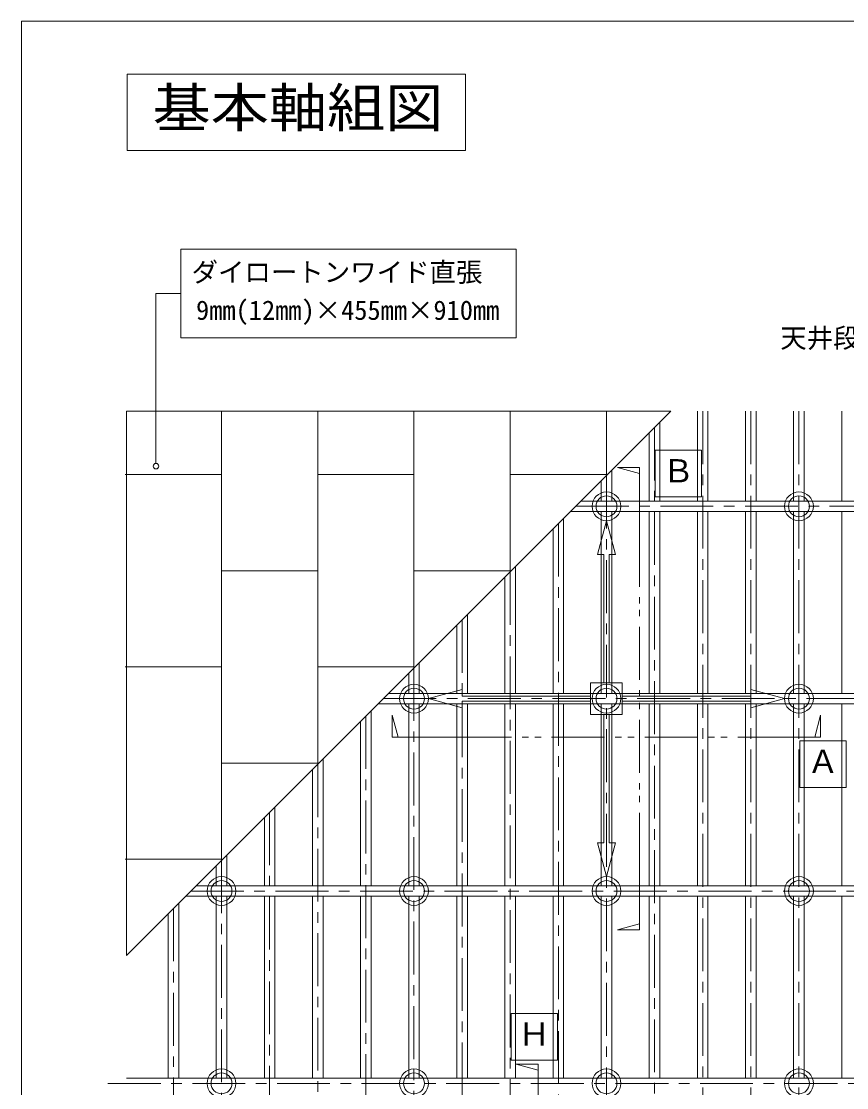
# Model space of a CAD drawing. Units: millimetres on the paper, enlarged 10 times, with parts at other scales. Extents: x -2077 to 2023, y -1433 to 1417.
# Drawn here: x -2077 to -1297, y 408 to 1417 of the extents above; entities that cross this region are included whole.
import ezdxf
from ezdxf.enums import TextEntityAlignment as Align

# ---------------------------------------------------------------- set-up
doc = ezdxf.new("R2010")
doc.units = ezdxf.units.MM
doc.header["$LTSCALE"] = 10
doc.linetypes.add('CHAIN1', pattern=[8, 5, -1, 1, -1])
doc.linetypes.add('DOUBLE_CHAIN1', pattern=[8.8, 5, -1, 0.6, -0.6, 0.6, -1])
for name, color, linetype, lineweight in [('0-0_基本', 7, 'Continuous', 9), ('0-1_軸組', 7, 'Continuous', 9), ('0-2_インサート', 7, 'Continuous', 9), ('0-3_文字', 7, 'Continuous', 9), ('0-4_ブレース', 7, 'Continuous', 9), ('0-5_仕上', 7, 'Continuous', 9), ('F-0_図枠', 7, 'Continuous', 9)]:
    doc.layers.add(name, color=color, linetype=linetype, lineweight=lineweight)
doc.styles.add('ＭＳ ゴシック', font='')
doc.styles.get('ＭＳ ゴシック').set_extended_font_data('MS Gothic')

msp = doc.modelspace()

# ---------------------------------------------------------------- linework, layer by layer
at = {"layer": '0-0_基本', "color": 4, "linetype": 'CHAIN1'}
for p, q in [((-1433.14, 1048.28), (-1433.14, 118.28)), ((-1387.64, 1048.28), (-1387.64, 118.28)), ((-1342.14, 1048.28), (-1342.14, 118.28)), ((-1478.64, 1032.78), (-1478.64, 118.28)), ((-1524.14, 987.28), (-1524.14, 118.28)), ((-1553.14, 958.28), (-850.03, 958.28)), ((-1569.64, 941.78), (-1569.64, 118.28)), ((-1615.14, 896.28), (-1615.14, 118.28)), ((-1660.64, 850.78), (-1660.64, 118.28)), ((-1706.14, 805.28), (-1706.14, 118.28)), ((-1735.14, 776.28), (-850.03, 776.28)), ((-1751.64, 759.78), (-1751.64, 118.28)), ((-1797.14, 714.28), (-1797.14, 118.28)), ((-1842.64, 668.78), (-1842.64, 118.28)), ((-1888.14, 623.28), (-1888.14, 118.28)), ((-1917.14, 594.28), (-850.03, 594.28)), ((-1933.64, 577.78), (-1933.64, 118.28)), ((-1995.63, 412.28), (-850.03, 412.28))]:
    msp.add_line(p, q, dxfattribs=at)
at = {"layer": '0-1_軸組'}
for p, q in [((-1438.14, 1048.28), (-1438.14, 963.28)), ((-1428.14, 1048.28), (-1428.14, 963.28)), ((-1392.64, 1048.28), (-1392.64, 963.28)), ((-1382.64, 1048.28), (-1382.64, 963.28)), ((-1347.14, 1048.28), (-1347.14, 963.28)), ((-1337.14, 1048.28), (-1337.14, 963.28)), ((-1301.64, 1048.28), (-1301.64, 963.28)), ((-1473.64, 1037.78), (-1473.64, 963.28)), ((-1483.64, 1027.78), (-1483.64, 963.28)), ((-1519.14, 992.28), (-1519.14, 963.28)), ((-1529.14, 982.28), (-1529.14, 963.28)), ((-878.14, 963.28), (-1548.14, 963.28)), ((-878.14, 953.28), (-1558.14, 953.28)), ((-1529.14, 953.28), (-1529.14, 781.28)), ((-1519.14, 953.28), (-1519.14, 781.28)), ((-1483.64, 953.28), (-1483.64, 781.28)), ((-1473.64, 953.28), (-1473.64, 781.28)), ((-1438.14, 953.28), (-1438.14, 781.28)), ((-1428.14, 953.28), (-1428.14, 781.28)), ((-1392.64, 953.28), (-1392.64, 781.28)), ((-1382.64, 953.28), (-1382.64, 781.28)), ((-1347.14, 953.28), (-1347.14, 781.28)), ((-1337.14, 953.28), (-1337.14, 781.28)), ((-1301.64, 953.28), (-1301.64, 781.28)), ((-1564.64, 946.78), (-1564.64, 781.28)), ((-1574.64, 936.78), (-1574.64, 781.28)), ((-1610.14, 901.28), (-1610.14, 781.28)), ((-1620.14, 891.28), (-1620.14, 781.28)), ((-1655.64, 855.78), (-1655.64, 781.28)), ((-1665.64, 845.78), (-1665.64, 781.28)), ((-1701.14, 810.28), (-1701.14, 781.28)), ((-1711.14, 800.28), (-1711.14, 781.28)), ((-878.14, 781.28), (-1730.14, 781.28)), ((-878.14, 771.28), (-1740.14, 771.28)), ((-1711.14, 771.28), (-1711.14, 599.28)), ((-1701.14, 771.28), (-1701.14, 599.28)), ((-1665.64, 771.28), (-1665.64, 599.28)), ((-1655.64, 771.28), (-1655.64, 599.28)), ((-1620.14, 771.28), (-1620.14, 599.28)), ((-1610.14, 771.28), (-1610.14, 599.28)), ((-1574.64, 771.28), (-1574.64, 599.28)), ((-1564.64, 771.28), (-1564.64, 599.28)), ((-1529.14, 771.28), (-1529.14, 599.28)), ((-1519.14, 771.28), (-1519.14, 599.28)), ((-1483.64, 771.28), (-1483.64, 599.28)), ((-1473.64, 771.28), (-1473.64, 599.28)), ((-1438.14, 771.28), (-1438.14, 599.28)), ((-1428.14, 771.28), (-1428.14, 599.28)), ((-1392.64, 771.28), (-1392.64, 599.28)), ((-1382.64, 771.28), (-1382.64, 599.28)), ((-1347.14, 771.28), (-1347.14, 599.28)), ((-1337.14, 771.28), (-1337.14, 599.28)), ((-1301.64, 771.28), (-1301.64, 599.28)), ((-1746.64, 764.78), (-1746.64, 599.28)), ((-1756.64, 754.78), (-1756.64, 599.28)), ((-1792.14, 719.28), (-1792.14, 599.28)), ((-1802.14, 709.28), (-1802.14, 599.28)), ((-1837.64, 673.78), (-1837.64, 599.28)), ((-1847.64, 663.78), (-1847.64, 599.28)), ((-1883.14, 628.28), (-1883.14, 599.28)), ((-1893.14, 618.28), (-1893.14, 599.28)), ((-878.14, 599.28), (-1912.14, 599.28)), ((-878.14, 589.28), (-1922.14, 589.28)), ((-1893.14, 589.28), (-1893.14, 417.28)), ((-1883.14, 589.28), (-1883.14, 417.28)), ((-1847.64, 589.28), (-1847.64, 417.28)), ((-1837.64, 589.28), (-1837.64, 417.28)), ((-1802.14, 589.28), (-1802.14, 417.28)), ((-1792.14, 589.28), (-1792.14, 417.28)), ((-1756.64, 589.28), (-1756.64, 417.28)), ((-1746.64, 589.28), (-1746.64, 417.28)), ((-1711.14, 589.28), (-1711.14, 417.28)), ((-1701.14, 589.28), (-1701.14, 417.28)), ((-1665.64, 589.28), (-1665.64, 417.28)), ((-1655.64, 589.28), (-1655.64, 417.28)), ((-1620.14, 589.28), (-1620.14, 417.28)), ((-1610.14, 589.28), (-1610.14, 417.28)), ((-1574.64, 589.28), (-1574.64, 417.28)), ((-1564.64, 589.28), (-1564.64, 417.28)), ((-1529.14, 589.28), (-1529.14, 417.28)), ((-1519.14, 589.28), (-1519.14, 417.28)), ((-1483.64, 589.28), (-1483.64, 417.28)), ((-1473.64, 589.28), (-1473.64, 417.28)), ((-1438.14, 589.28), (-1438.14, 417.28)), ((-1428.14, 589.28), (-1428.14, 417.28)), ((-1392.64, 589.28), (-1392.64, 417.28)), ((-1382.64, 589.28), (-1382.64, 417.28)), ((-1347.14, 589.28), (-1347.14, 417.28)), ((-1337.14, 589.28), (-1337.14, 417.28)), ((-1301.64, 589.28), (-1301.64, 417.28)), ((-1928.64, 582.78), (-1928.64, 417.28)), ((-1938.64, 572.78), (-1938.64, 417.28)), ((-878.14, 417.28), (-1978.14, 417.28))]:
    msp.add_line(p, q, dxfattribs=at)
at = {"layer": '0-2_インサート'}
for centre, radius in [((-1524.14, 958.28), 13.62), ((-1342.14, 958.28), 13.62), ((-1524.14, 958.28), 9.89), ((-1342.14, 958.28), 9.89), ((-1706.14, 776.28), 13.62), ((-1524.14, 776.28), 13.62), ((-1342.14, 776.28), 13.62), ((-1706.14, 776.28), 9.89), ((-1524.14, 776.28), 9.89), ((-1342.14, 776.28), 9.89), ((-1888.14, 594.28), 13.62), ((-1706.14, 594.28), 13.62), ((-1524.14, 594.28), 13.62), ((-1342.14, 594.28), 13.62), ((-1888.14, 594.28), 9.89), ((-1706.14, 594.28), 9.89), ((-1524.14, 594.28), 9.89), ((-1342.14, 594.28), 9.89), ((-1888.14, 412.28), 13.62), ((-1706.14, 412.28), 13.62), ((-1524.14, 412.28), 13.62), ((-1342.14, 412.28), 13.62), ((-1888.14, 412.28), 9.89), ((-1706.14, 412.28), 9.89), ((-1524.14, 412.28), 9.89), ((-1342.14, 412.28), 9.89)]:
    msp.add_circle(centre, radius, dxfattribs=at)
at = {"layer": '0-3_文字'}
for p, q in [((-1977.43, 1294.98), (-1977.43, 1367.18)), ((-1977.43, 1367.18), (-1657.38, 1367.18)), ((-1657.38, 1367.18), (-1657.38, 1294.98)), ((-1657.38, 1294.98), (-1977.43, 1294.98)), ((-1926.48, 1117.71), (-1609.46, 1117.71)), ((-1478.18, 1011.28), (-1434.18, 1011.28)), ((-1478.18, 967.28), (-1478.18, 1011.28)), ((-1434.18, 1011.28), (-1434.18, 967.28)), ((-1513.72, 994.87), (-1492.8, 989.27)), ((-1492.8, 994.87), (-1513.72, 994.87)), ((-1492.8, 932.18), (-1492.8, 994.87)), ((-1434.18, 967.28), (-1478.18, 967.28)), ((-1726.67, 760.81), (-1721.07, 739.88)), ((-1726.67, 739.88), (-1726.67, 760.81)), ((-1321.6, 760.81), (-1327.2, 739.88)), ((-1321.6, 739.88), (-1321.6, 760.81)), ((-1663.98, 739.88), (-1726.67, 739.88)), ((-1384.29, 739.88), (-1321.6, 739.88)), ((-1341.39, 736.3), (-1297.39, 736.3)), ((-1341.39, 692.3), (-1341.39, 736.3)), ((-1297.39, 736.3), (-1297.39, 692.3)), ((-1297.39, 692.3), (-1341.39, 692.3)), ((-1492.8, 620.39), (-1492.8, 557.69)), ((-1513.72, 557.69), (-1492.8, 563.3)), ((-1492.8, 557.69), (-1513.72, 557.69)), ((-1614.39, 478.22), (-1570.39, 478.22)), ((-1614.39, 434.22), (-1614.39, 478.22)), ((-1570.39, 478.22), (-1570.39, 434.22)), ((-1570.39, 434.22), (-1614.39, 434.22)), ((-1609.64, 430.27), (-1588.72, 424.67)), ((-1588.72, 430.27), (-1609.64, 430.27)), ((-1588.72, 430.27), (-1588.72, 400.27))]:
    msp.add_line(p, q, dxfattribs=at)
at = {"layer": '0-3_文字', "color": 4, "linetype": 'DOUBLE_CHAIN1'}
for p, q in [((-1492.8, 932.18), (-1492.8, 620.39)), ((-1663.98, 739.88), (-1382.64, 739.88))]:
    msp.add_line(p, q, dxfattribs=at)
at = {"layer": '0-3_文字'}
for points in [[(-1926.48, 1201.71), (-1926.48, 1159.71), (-1926.48, 1117.71)], [(-1926.48, 1201.71), (-1609.46, 1201.71), (-1609.46, 1117.71)], [(-1926.48, 1159.71), (-1950.13, 1159.71), (-1950.13, 998.86)]]:
    msp.add_lwpolyline(points, dxfattribs=at)
msp.add_circle((-1950.13, 996.27), 2.6, dxfattribs=at)
at = {"layer": '0-4_ブレース'}
for p, q in [((-1524.14, 944.66), (-1532.68, 912.78)), ((-1524.14, 944.66), (-1515.59, 912.78)), ((-1532.68, 912.78), (-1526.64, 912.78)), ((-1526.64, 912.78), (-1526.64, 791.28)), ((-1515.59, 912.78), (-1521.64, 912.78)), ((-1521.64, 912.78), (-1521.64, 791.28)), ((-1692.51, 776.28), (-1660.64, 784.82)), ((-1660.64, 784.82), (-1660.64, 778.78)), ((-1660.64, 778.78), (-1539.14, 778.78)), ((-1387.63, 778.78), (-1509.14, 778.78)), ((-1355.76, 776.28), (-1387.63, 784.82)), ((-1387.63, 784.82), (-1387.63, 778.78)), ((-1692.51, 776.28), (-1660.64, 767.74)), ((-1660.64, 767.74), (-1660.64, 773.78)), ((-1660.64, 773.78), (-1539.14, 773.78)), ((-1387.64, 773.78), (-1509.14, 773.78)), ((-1355.76, 776.28), (-1387.63, 767.74)), ((-1387.63, 767.74), (-1387.63, 773.78)), ((-1526.64, 639.78), (-1526.64, 761.28)), ((-1521.64, 639.78), (-1521.64, 761.28)), ((-1524.14, 607.91), (-1532.68, 639.78)), ((-1532.68, 639.78), (-1526.64, 639.78)), ((-1524.14, 607.91), (-1515.59, 639.78)), ((-1515.59, 639.78), (-1521.64, 639.78))]:
    msp.add_line(p, q, dxfattribs=at)
at = {"layer": '0-5_仕上'}
for p, q in [((-1978.14, 533.28), (-1463.14, 1048.28)), ((-1978.14, 1048.28), (-1463.14, 1048.28)), ((-1978.14, 1048.28), (-1978.14, 533.28)), ((-1888.14, 623.28), (-1888.14, 1048.28)), ((-1797.14, 714.28), (-1797.14, 1048.28)), ((-1706.14, 805.28), (-1706.14, 1048.28)), ((-1615.14, 896.28), (-1615.14, 1048.28)), ((-1524.14, 987.28), (-1524.14, 1048.28)), ((-1888.14, 988.28), (-1979.14, 988.28)), ((-1706.14, 988.28), (-1797.14, 988.28)), ((-1524.14, 988.28), (-1615.14, 988.28)), ((-1797.14, 897.28), (-1888.14, 897.28)), ((-1615.14, 897.28), (-1706.14, 897.28)), ((-1888.14, 806.28), (-1979.14, 806.28)), ((-1706.14, 806.28), (-1797.14, 806.28)), ((-1797.14, 715.28), (-1888.14, 715.28)), ((-1888.14, 624.28), (-1979.14, 624.28))]:
    msp.add_line(p, q, dxfattribs=at)
msp.add_lwpolyline([(-1539.14, 761.28), (-1509.14, 761.28), (-1509.14, 791.28), (-1539.14, 791.28)], close=True, dxfattribs=at)
at = {"layer": 'F-0_図枠'}
for p in [(2022.57, 1417.18), (-2077.43, -1432.82)]:
    msp.add_line(p, (-2077.43, 1417.18), dxfattribs=at)

# ---------------------------------------------------------------- texts
at = {"layer": '0-3_文字', "style": 'ＭＳ ゴシック', "width": 1.1}
msp.add_text('基本軸組図', height=36.66, dxfattribs=at).set_placement((-1953.34, 1306.08), align=Align.BOTTOM_LEFT)
at = {"layer": '0-3_文字', "style": 'ＭＳ ゴシック'}
for s, height, p in [('ダイロートンワイド直張', 18.33, (-1916.48, 1165.21)), ('9mm(12mm)×455mm×910mm', 18.33, (-1912.25, 1129.21)), ('天井段差部', 18.33, (-1359.8, 1102.9)), ('Ｂ', 21.99, (-1471.18, 974.28)), ('Ａ', 21.99, (-1334.39, 699.3)), ('Ｈ', 21.99, (-1607.39, 441.22))]:
    msp.add_text(s, height=height, dxfattribs=at).set_placement(p, align=Align.BOTTOM_LEFT)

doc.saveas('drawing.dxf')
